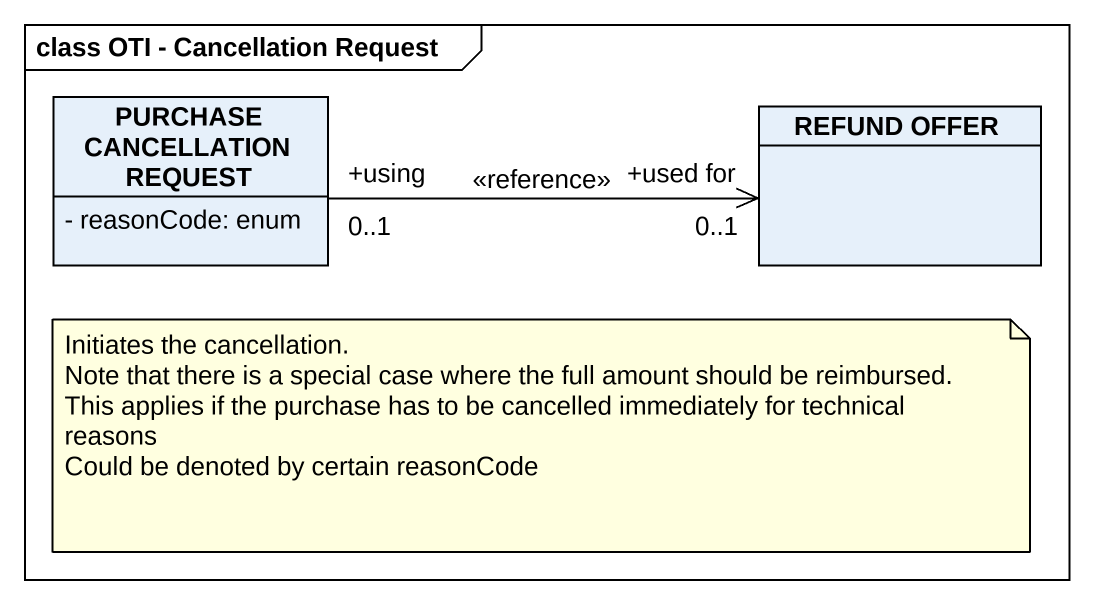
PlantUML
@startuml
mainframe class OTI - Cancellation Request
hide circle
hide empty members
skinparam classAttributeIconSize 0
class "PURCHASE CANCELLATION REQUEST" as PURCHASE_CANCELLATION {
  - reasonCode: enum
}
class "REFUND OFFER" as REFUND_OFFER
PURCHASE_CANCELLATION "+using\n0..1" -right-> "+used for\n0..1" REFUND_OFFER : <<reference>>
note as N1
  Initiates the cancellation.
  Note that there is a special case where the full amount should be reimbursed.
  This applies if the purchase has to be cancelled immediately for technical reasons
  Could be denoted by certain reasonCode
end note
@enduml
